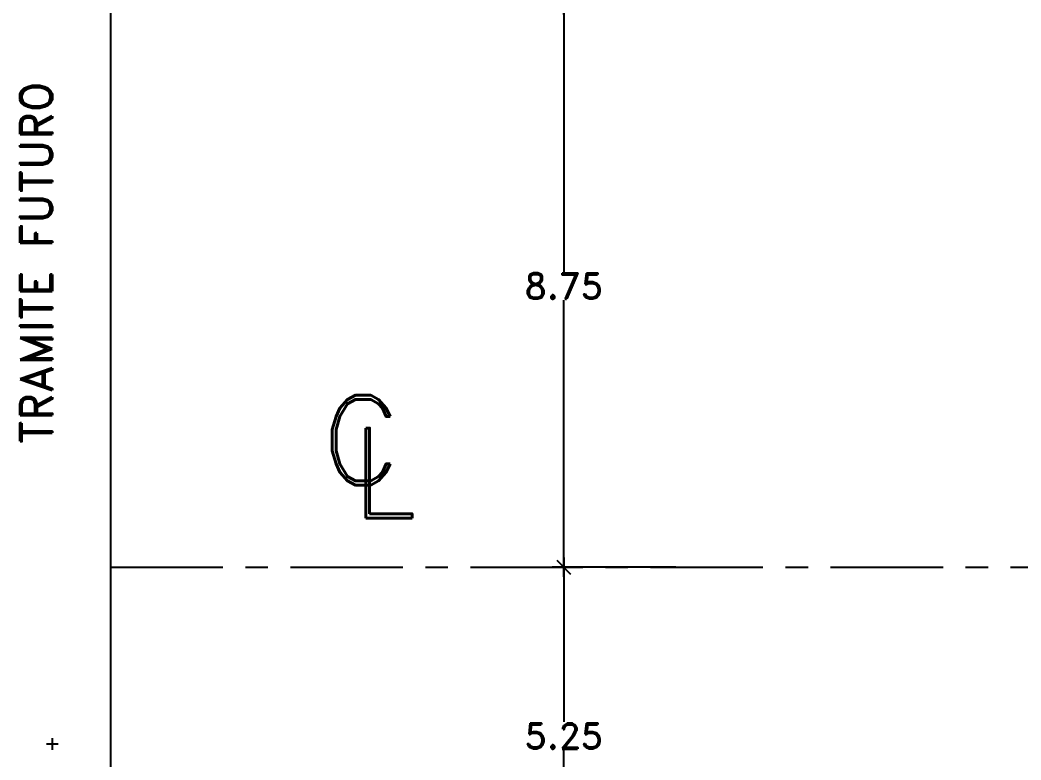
# Model space of a CAD drawing. Header units: millimetres. Extents: x 1590 to 1932, y -48 to 167.
# Drawn here: x 1706.33 to 1721.9, y -35.68 to -24.17 of the extents above; entities that cross this region are included whole.
import ezdxf
from ezdxf.enums import TextEntityAlignment as Align

# ---------------------------------------------------------------- set-up
doc = ezdxf.new("R2010")
doc.units = ezdxf.units.MM
doc.header["$LTSCALE"] = 0.1
doc.header["$MEASUREMENT"] = 0
doc.header["$PDMODE"] = 35
doc.header["$PDSIZE"] = 0.75
doc.linetypes.add('CENTERX2', pattern=[4, 2.5, -0.5, 0.5, -0.5])
doc.layers.get('0').update_dxf_attribs({"linetype": 'CONTINUOUS'})
doc.layers.get('DEFPOINTS').update_dxf_attribs({"linetype": 'CONTINUOUS'})
for name, color, linetype in [('CALLES', 3, 'CONTINUOUS'), ('HATCH', 1, 'CONTINUOUS'), ('PAREDES', 3, 'CONTINUOUS'), ('TEXT', 3, 'CONTINUOUS')]:
    doc.layers.add(name, color=color, linetype=linetype)
doc.styles.add('ROMAND', font='romand.shx')
doc.dimstyles.new('URBA', dxfattribs={"dimtxt": 20, "dimasz": 0.5, "dimexe": 1.25, "dimexo": 0.63, "dimgap": 0.63, "dimtad": 0, "dimtih": 1, "dimtoh": 1, "dimzin": 1, "dimdsep": 46, "dimtxsty": 'ROMAND', "dimcen": 2.5, "dimclrd": 1, "dimclre": 1, "dimclrt": 3, "dimadec": 0, "dimazin": 0, "dimtfac": 1, "dimtmove": 0, "dimatfit": 3, "dimfxl": 1, "dimtvp": 1, "dimtolj": 1, "dimtzin": 1, "dimarcsym": 0})

# ---------------------------------------------------------------- blocks, each defined once
blk = doc.blocks.new('UTP1$0$DIMBLOCK')
at = {"color": 1}
blk.add_line((-7.5, 0), (10.5, 0), dxfattribs=at)
at = {"color": 4}
blk.add_line((-5.25, -5.25), (5.25, 5.25), dxfattribs=at)
blk = doc.blocks.new('*D34')
at = {"color": 1, "linetype": 'Continuous', "lineweight": -2, "transparency": 16777216}
for p, q in [((1716.529, -32.684), (1714.605, -32.684)), ((1714.785, -32.704), (1714.785, -35.089)), ((1714.785, -37.914), (1714.785, -35.529)), ((1716.529, -37.934), (1714.605, -37.934))]:
    blk.add_line(p, q, dxfattribs=at)
at = {"layer": 'DEFPOINTS', "color": 0, "linetype": 'Continuous', "transparency": 16777216}
for p in [(1716.591, -32.684), (1714.785, -37.934), (1716.591, -37.934)]:
    blk.add_point(p, dxfattribs=at)
at = {"color": 1, "linetype": 'Continuous', "lineweight": -2, "transparency": 16777216, "xscale": 0.02, "yscale": 0.02, "zscale": 0.02}
for p, rotation in [((1714.785, -32.684), 90), ((1714.785, -37.934), 270)]:
    blk.add_blockref('UTP1$0$DIMBLOCK', p, dxfattribs=dict(at, rotation=rotation))
at = {"color": 3, "linetype": 'Continuous', "transparency": 16777216, "insert": (1714.785, -35.309), "char_height": 0.4, "attachment_point": 5, "style": 'ROMAND'}
blk.add_mtext('\\A1;5.25', dxfattribs=at)
blk = doc.blocks.new('*D33')
at = {"color": 1, "linetype": 'Continuous', "lineweight": -2, "transparency": 16777216}
for p, q in [((1716.529, -23.934), (1714.605, -23.934)), ((1714.785, -23.954), (1714.785, -28.089)), ((1714.785, -32.664), (1714.785, -28.529)), ((1716.529, -32.684), (1714.605, -32.684))]:
    blk.add_line(p, q, dxfattribs=at)
at = {"layer": 'DEFPOINTS', "color": 0, "linetype": 'Continuous', "transparency": 16777216}
for p in [(1716.591, -23.934), (1714.785, -32.684), (1716.591, -32.684)]:
    blk.add_point(p, dxfattribs=at)
at = {"color": 1, "linetype": 'Continuous', "lineweight": -2, "transparency": 16777216, "xscale": 0.02, "yscale": 0.02, "zscale": 0.02}
for p, rotation in [((1714.785, -23.934), 90), ((1714.785, -32.684), 270)]:
    blk.add_blockref('UTP1$0$DIMBLOCK', p, dxfattribs=dict(at, rotation=rotation))
at = {"color": 3, "linetype": 'Continuous', "transparency": 16777216, "insert": (1714.785, -28.309), "char_height": 0.4, "attachment_point": 5, "style": 'ROMAND'}
blk.add_mtext('\\A1;8.75', dxfattribs=at)
blk = doc.blocks.new('*D112')
at = {"layer": 'CALLES', "color": 1, "linetype": 'Continuous', "lineweight": -2, "transparency": 16777216}
for p, q in [((1713.282, -18.563), (1712.197, -21.403)), ((1713.302, -18.563), (1713.282, -18.563)), ((1706.742, -35.432), (1706.922, -35.432)), ((1706.832, -35.522), (1706.832, -35.342))]:
    blk.add_line(p, q, dxfattribs=at)
at = {"layer": 'DEFPOINTS', "color": 0, "linetype": 'Continuous', "transparency": 16777216}
for p in [(1712.189, -21.421), (1706.832, -35.432)]:
    blk.add_point(p, dxfattribs=at)
at = {"layer": 'CALLES', "color": 1, "linetype": 'Continuous', "lineweight": -2, "transparency": 16777216, "xscale": 0.02, "yscale": 0.02, "zscale": 0.02, "rotation": 249.0762211582233}
blk.add_blockref('UTP1$0$DIMBLOCK', (1712.189, -21.421), dxfattribs=at)
at = {"layer": 'CALLES', "color": 3, "linetype": 'Continuous', "transparency": 16777216, "insert": (1714.56, -18.563), "char_height": 0.5, "attachment_point": 5, "style": 'ROMAND'}
blk.add_mtext('\\A1;R15.00', dxfattribs=at)

msp = doc.modelspace()

# ---------------------------------------------------------------- linework, layer by layer
at = {"layer": 'HATCH', "color": 4, "linetype": 'Continuous'}
msp.add_line((1707.7339, -14.4342), (1707.7339, -40.9342), dxfattribs=at)
at = {"layer": 'PAREDES', "color": 1, "linetype": 'CENTERX2', "ltscale": 7}
msp.add_line((1707.7339, -32.6842), (1892.5833, -32.6842), dxfattribs=at)

# ---------------------------------------------------------------- texts
at = {"layer": 'TEXT', "color": 2, "style": 'ROMAND'}
msp.add_text('TRAMITE FUTURO', height=0.5, rotation=90, dxfattribs=at).set_placement((1706.8281, -27.9477), align=Align.CENTER)
at = {"layer": 'TEXT', "style": 'ROMAND'}
for s, p in [('C', (1711.6339, -31.4061)), ('L', (1711.976, -31.9186))]:
    msp.add_text(s, height=1.4, dxfattribs=at).set_placement(p, align=Align.CENTER)

# ---------------------------------------------------------------- dimensions: what is measured, and where the dimension line sits
at = {"color": 3, "linetype": 'Continuous'}
for base, p1, p2, picture, middle in [((1714.7852, -32.6842), (1716.5915, -23.9342), (1716.5915, -32.6842), '*D33', (1714.7852, -28.3092)), ((1714.7852, -37.9342), (1716.5915, -32.6842), (1716.5915, -37.9342), '*D34', (1714.7852, -35.3092))]:
    dim = msp.add_linear_dim(base=base, p1=p1, p2=p2, angle=90, dimstyle='URBA', override={"dimtxt": 0.4, "dimasz": 0.02, "dimexe": 0.18, "dimexo": 0.0625, "dimgap": 0.02, "dimzin": 0, "dimblk1": 'UTP1$0$DIMBLOCK', "dimblk2": 'UTP1$0$DIMBLOCK', "dimsah": 1, "dimcen": 0.09, "dimtdec": 4, "dimtofl": 0, "dimtvp": 0, "dimtzin": 0}, dxfattribs=at)
    dim.commit()
    dim.dimension.update_dxf_attribs({"geometry": picture, "text_midpoint": middle})
at = {"layer": 'CALLES', "color": 7, "linetype": 'Continuous'}
dim = msp.add_radius_dim(center=(1706.8325, -35.4321), mpoint=(1712.1894, -21.4213), dimstyle='URBA', override={"dimtxt": 0.5, "dimasz": 0.02, "dimexe": 0.18, "dimexo": 0.0625, "dimgap": 0.02, "dimzin": 0, "dimblk1": 'UTP1$0$DIMBLOCK', "dimblk2": 'UTP1$0$DIMBLOCK', "dimsah": 1, "dimcen": 0.09, "dimtdec": 4, "dimtofl": 0, "dimtvp": 0, "dimtzin": 0}, dxfattribs=at)
dim.commit()
dim.dimension.update_dxf_attribs({"geometry": '*D112', "text_midpoint": (1714.5604, -18.5628), "dimtype": 164})

doc.saveas('drawing.dxf')
